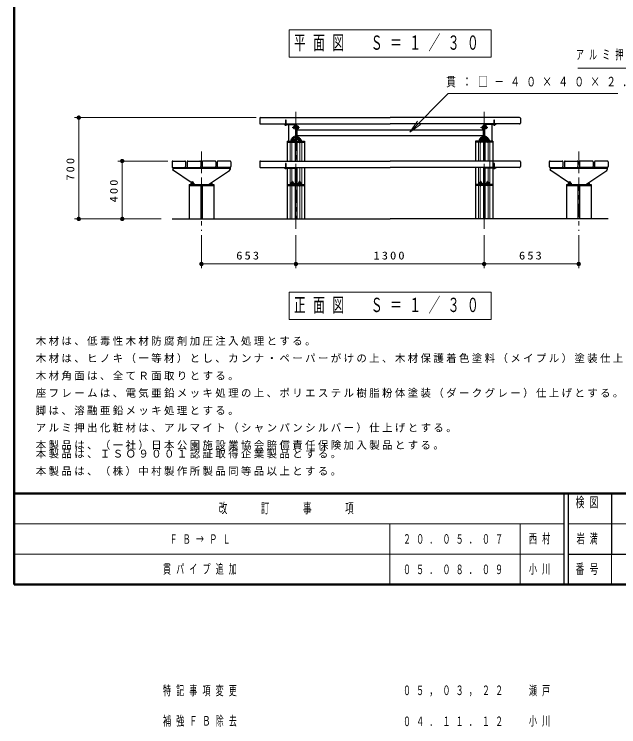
# Model space of a CAD drawing. Units: millimetres on the paper, with parts at other scales. Extents: x -365 to 10, y -38 to 257.
# Drawn here: x -365 to -225.8, y -32.7 to 131.4 of the extents above; entities that cross this region are included whole.
import ezdxf

# ---------------------------------------------------------------- set-up
doc = ezdxf.new("R2010")
doc.units = ezdxf.units.MM
doc.linetypes.add('USER1', pattern=[4.5, 2.5, -2])
doc.linetypes.add('USER2', pattern=[6, 3, -1, 1, -1])
doc.layers.add('LY_1', color=7, linetype='Continuous', lineweight=25)
doc.layers.add('LY_2', color=7, linetype='Continuous', lineweight=13)
doc.styles.add('ＭＳ ゴシック', font='')
doc.styles.get('ＭＳ ゴシック').set_extended_font_data('MS Gothic')

# ---------------------------------------------------------------- blocks, each defined once
blk = doc.blocks.new('filled_dot')
at = {"color": 0, "linetype": 'Continuous', "lineweight": -2, "const_width": 1.25}
blk.add_lwpolyline([(-0.625, 0, 1), (0.625, 0, 1)], format="xyb", close=True, dxfattribs=at)

msp = doc.modelspace()

# ---------------------------------------------------------------- linework, layer by layer
at = {"layer": 'LY_1', "lineweight": 13}
for p, q in [((-255.227, 127.804), (-301.727, 127.804)), ((-301.727, 127.804), (-301.727, 121.504)), ((-255.227, 121.504), (-255.227, 127.804)), ((-301.727, 121.504), (-255.227, 121.504)), ((-309.31, 107.574), (-351.143, 107.574)), ((-350.143, 84.241), (-350.143, 107.574)), ((-273.919, 104.242), (-272.152, 106.717)), ((-273.919, 104.242), (-271.798, 106.363)), ((-271.445, 106.01), (-273.919, 104.242)), ((-301.477, 101.941), (-301.477, 97.574)), ((-301.066, 101.941), (-301.066, 97.574)), ((-299.22, 101.941), (-299.22, 97.574)), ((-298.81, 101.941), (-298.81, 97.574)), ((-258.143, 101.941), (-258.143, 97.574)), ((-257.733, 101.941), (-257.733, 97.574)), ((-255.887, 101.941), (-255.887, 97.574)), ((-255.477, 101.941), (-255.477, 84.241)), ((-255.477, 101.941), (-255.477, 97.574)), ((-329.677, 97.574), (-341.143, 97.574)), ((-340.143, 84.241), (-340.143, 97.574)), ((-301.477, 95.958), (-301.477, 92.141)), ((-301.066, 95.958), (-301.066, 92.743)), ((-299.22, 96.108), (-299.22, 92.743)), ((-298.81, 96.108), (-298.81, 92.141)), ((-258.143, 96.108), (-258.143, 92.141)), ((-257.733, 96.108), (-257.733, 92.743)), ((-255.887, 95.958), (-255.887, 92.743)), ((-255.477, 95.958), (-255.477, 92.141)), ((-301.477, 91.941), (-301.477, 84.241)), ((-301.066, 91.941), (-301.066, 84.241)), ((-299.22, 91.941), (-299.22, 84.241)), ((-298.81, 91.941), (-298.81, 84.241)), ((-258.143, 91.941), (-258.143, 84.241)), ((-257.733, 91.941), (-257.733, 84.241)), ((-255.887, 91.941), (-255.887, 84.241)), ((-255.477, 91.941), (-255.477, 84.241)), ((-331.143, 84.241), (-351.143, 84.241)), ((-331.143, 84.241), (-341.143, 84.241)), ((-321.91, 80.512), (-321.91, 72.86)), ((-300.143, 80.512), (-300.143, 72.86)), ((-256.81, 80.512), (-256.81, 72.86)), ((-235.043, 80.512), (-235.043, 72.86)), ((-300.143, 73.86), (-321.91, 73.86)), ((-256.81, 73.86), (-300.143, 73.86)), ((-235.043, 73.86), (-256.81, 73.86)), ((-255.227, 67.391), (-301.727, 67.391)), ((-301.727, 67.391), (-301.727, 61.091)), ((-255.227, 61.091), (-255.227, 67.391)), ((-301.727, 61.091), (-255.227, 61.091))]:
    msp.add_line(p, q, dxfattribs=at)
at = {"layer": 'LY_1', "linetype": 'USER2', "lineweight": 13}
for p, q in [((-300.143, 108.941), (-300.143, 81.512)), ((-256.81, 108.941), (-256.81, 81.512)), ((-301.009, 105.291), (-299.288, 105.291)), ((-255.944, 105.291), (-257.665, 105.291)), ((-301.009, 102.958), (-299.288, 102.958)), ((-300.977, 102.992), (-300.977, 101.766)), ((-299.31, 102.992), (-299.31, 101.672)), ((-255.944, 102.958), (-257.665, 102.958)), ((-257.643, 102.992), (-257.643, 101.672)), ((-255.977, 102.992), (-255.977, 101.766)), ((-321.91, 99.741), (-321.91, 81.512)), ((-235.043, 99.741), (-235.043, 81.512)), ((-300.977, 92.992), (-300.977, 91.766)), ((-299.31, 92.992), (-299.31, 91.672)), ((-257.643, 92.992), (-257.643, 91.672)), ((-255.977, 92.992), (-255.977, 91.766))]:
    msp.add_line(p, q, dxfattribs=at)
at = {"layer": 'LY_1'}
for p, q in [((-308.477, 107.408), (-308.477, 106.274)), ((-308.31, 107.574), (-278.477, 107.574)), ((-248.643, 107.574), (-278.477, 107.574)), ((-248.477, 107.408), (-248.477, 106.274)), ((-308.31, 106.108), (-278.477, 106.108)), ((-302.81, 106.108), (-302.81, 105.958)), ((-302.81, 105.958), (-300.218, 105.958)), ((-301.885, 105.957), (-301.885, 102.141)), ((-300.718, 105.957), (-300.218, 105.457)), ((-300.218, 105.958), (-300.218, 102.141)), ((-300.068, 105.958), (-300.068, 102.141)), ((-300.068, 105.791), (-299.918, 105.791)), ((-299.918, 105.791), (-299.918, 102.458)), ((-299.885, 105.641), (-299.918, 105.641)), ((-299.885, 105.641), (-299.885, 104.941)), ((-299.652, 105.624), (-299.885, 105.624)), ((-299.652, 105.624), (-299.652, 104.957)), ((-248.643, 106.108), (-278.477, 106.108)), ((-257.302, 105.624), (-257.069, 105.624)), ((-257.302, 105.624), (-257.302, 104.957)), ((-257.069, 105.641), (-257.035, 105.641)), ((-257.069, 105.641), (-257.069, 104.941)), ((-257.035, 105.791), (-257.035, 102.458)), ((-256.885, 105.791), (-257.035, 105.791)), ((-256.885, 105.958), (-256.885, 102.141)), ((-256.735, 105.958), (-256.735, 102.141)), ((-254.143, 105.958), (-256.735, 105.958)), ((-256.235, 105.957), (-256.735, 105.457)), ((-255.069, 105.957), (-255.069, 102.141)), ((-254.143, 106.108), (-254.143, 105.958)), ((-299.885, 104.941), (-299.918, 104.941)), ((-299.918, 104.791), (-257.035, 104.791)), ((-299.918, 103.458), (-257.035, 103.458)), ((-299.652, 104.957), (-299.885, 104.957)), ((-257.302, 104.957), (-257.069, 104.957)), ((-257.069, 104.941), (-257.035, 104.941)), ((-302.143, 102.141), (-298.143, 102.141)), ((-302.143, 102.141), (-302.143, 97.574)), ((-302.143, 101.941), (-298.143, 101.941)), ((-300.218, 102.641), (-300.718, 102.141)), ((-300.31, 101.941), (-300.31, 97.574)), ((-300.068, 102.458), (-299.918, 102.458)), ((-299.977, 101.941), (-299.977, 97.574)), ((-299.885, 103.307), (-299.918, 103.307)), ((-299.885, 102.608), (-299.918, 102.608)), ((-299.885, 102.608), (-299.885, 103.307)), ((-299.652, 103.291), (-299.885, 103.291)), ((-299.652, 102.624), (-299.885, 102.624)), ((-299.66, 102.474), (-299.66, 102.141)), ((-299.66, 102.474), (-298.96, 102.474)), ((-299.66, 102.208), (-298.96, 102.208)), ((-299.652, 102.624), (-299.652, 103.291)), ((-298.96, 102.474), (-298.96, 102.141)), ((-298.143, 102.141), (-298.143, 97.574)), ((-254.81, 102.141), (-258.81, 102.141)), ((-258.81, 102.141), (-258.81, 97.574)), ((-254.81, 101.941), (-258.81, 101.941)), ((-257.993, 102.474), (-257.993, 102.141)), ((-257.293, 102.474), (-257.993, 102.474)), ((-257.293, 102.208), (-257.993, 102.208)), ((-257.302, 102.624), (-257.302, 103.291)), ((-257.302, 103.291), (-257.069, 103.291)), ((-257.302, 102.624), (-257.069, 102.624)), ((-257.293, 102.474), (-257.293, 102.141)), ((-257.069, 102.608), (-257.069, 103.307)), ((-257.069, 103.307), (-257.035, 103.307)), ((-257.069, 102.608), (-257.035, 102.608)), ((-256.885, 102.458), (-257.035, 102.458)), ((-256.977, 101.941), (-256.977, 97.574)), ((-256.735, 102.641), (-256.235, 102.141)), ((-256.643, 101.941), (-256.643, 97.574)), ((-256.327, 102.474), (-256.327, 102.141)), ((-255.627, 102.474), (-256.327, 102.474)), ((-255.627, 102.208), (-256.327, 102.208)), ((-255.627, 102.474), (-255.627, 102.141)), ((-254.81, 102.141), (-254.81, 84.241)), ((-254.81, 102.141), (-254.81, 97.574)), ((-328.677, 97.407), (-328.677, 96.274)), ((-328.51, 97.574), (-325.71, 97.574)), ((-325.543, 97.407), (-325.543, 96.274)), ((-325.21, 97.407), (-325.21, 96.274)), ((-325.043, 97.574), (-322.243, 97.574)), ((-322.077, 97.407), (-322.077, 96.274)), ((-321.743, 97.407), (-321.743, 96.274)), ((-318.777, 97.574), (-321.577, 97.574)), ((-318.61, 97.407), (-318.61, 96.274)), ((-318.277, 97.407), (-318.277, 96.274)), ((-315.31, 97.574), (-318.11, 97.574)), ((-315.143, 97.407), (-315.143, 96.274)), ((-308.477, 97.408), (-308.477, 96.274)), ((-308.31, 97.574), (-278.477, 97.574)), ((-248.643, 97.574), (-278.477, 97.574)), ((-248.477, 97.408), (-248.477, 96.274)), ((-241.81, 97.407), (-241.81, 96.274)), ((-241.643, 97.574), (-238.843, 97.574)), ((-238.677, 97.407), (-238.677, 96.274)), ((-238.343, 97.407), (-238.343, 96.274)), ((-238.177, 97.574), (-235.377, 97.574)), ((-235.21, 97.407), (-235.21, 96.274)), ((-234.877, 97.407), (-234.877, 96.274)), ((-231.91, 97.574), (-234.71, 97.574)), ((-231.743, 97.407), (-231.743, 96.274)), ((-231.41, 97.407), (-231.41, 96.274)), ((-228.443, 97.574), (-231.243, 97.574)), ((-228.277, 97.407), (-228.277, 96.274)), ((-328.51, 96.107), (-325.71, 96.107)), ((-328.493, 96.107), (-328.493, 95.624)), ((-328.493, 96.107), (-315.243, 96.107)), ((-328.493, 95.957), (-315.327, 95.957)), ((-328.355, 95.364), (-328.493, 95.624)), ((-324.25, 92.595), (-328.355, 95.364)), ((-325.043, 96.107), (-322.243, 96.107)), ((-318.777, 96.107), (-321.577, 96.107)), ((-320.243, 92.141), (-315.465, 95.364)), ((-315.31, 96.107), (-318.11, 96.107)), ((-315.465, 95.364), (-315.327, 95.624)), ((-315.327, 96.107), (-315.327, 95.624)), ((-308.31, 96.108), (-278.477, 96.108)), ((-302.81, 96.108), (-302.81, 95.958)), ((-302.81, 95.958), (-300.218, 95.958)), ((-302.143, 95.958), (-302.143, 84.241)), ((-300.31, 95.958), (-300.31, 92.141)), ((-300.218, 95.958), (-300.218, 92.141)), ((-300.068, 95.958), (-300.068, 92.141)), ((-299.977, 96.108), (-299.977, 92.141)), ((-298.143, 96.108), (-298.143, 84.241)), ((-248.643, 96.108), (-278.477, 96.108)), ((-258.81, 96.108), (-258.81, 84.241)), ((-256.977, 96.108), (-256.977, 92.141)), ((-256.885, 95.958), (-256.885, 92.141)), ((-256.735, 95.958), (-256.735, 92.141)), ((-254.143, 95.958), (-256.735, 95.958)), ((-256.643, 95.958), (-256.643, 92.141)), ((-254.81, 95.958), (-254.81, 84.241)), ((-254.143, 96.108), (-254.143, 95.958)), ((-241.643, 96.107), (-238.843, 96.107)), ((-241.627, 96.107), (-241.627, 95.624)), ((-241.627, 96.107), (-228.377, 96.107)), ((-241.627, 95.957), (-228.46, 95.957)), ((-241.488, 95.364), (-241.627, 95.624)), ((-237.383, 92.595), (-241.488, 95.364)), ((-238.177, 96.107), (-235.377, 96.107)), ((-231.91, 96.107), (-234.71, 96.107)), ((-233.377, 92.141), (-228.598, 95.364)), ((-228.443, 96.107), (-231.243, 96.107)), ((-228.598, 95.364), (-228.46, 95.624)), ((-228.46, 96.107), (-228.46, 95.624)), ((-324.743, 92.141), (-324.743, 84.241)), ((-324.743, 92.141), (-319.077, 92.141)), ((-324.743, 91.941), (-319.077, 91.941)), ((-324.343, 92.474), (-323.643, 92.474)), ((-324.343, 92.474), (-324.343, 92.141)), ((-324.343, 92.207), (-323.643, 92.207)), ((-323.643, 92.474), (-323.643, 92.141)), ((-322.077, 91.941), (-322.077, 84.241)), ((-321.71, 91.941), (-321.71, 84.241)), ((-320.177, 92.186), (-320.177, 92.141)), ((-319.477, 92.207), (-320.144, 92.207)), ((-319.477, 92.474), (-319.749, 92.474)), ((-319.477, 92.474), (-319.477, 92.141)), ((-319.077, 92.141), (-319.077, 84.241)), ((-302.143, 92.141), (-298.143, 92.141)), ((-302.143, 91.941), (-298.143, 91.941)), ((-301.327, 92.474), (-300.627, 92.474)), ((-301.327, 92.474), (-301.327, 92.141)), ((-301.327, 92.208), (-300.627, 92.208)), ((-300.627, 92.474), (-300.627, 92.141)), ((-300.31, 91.941), (-300.31, 84.241)), ((-299.977, 91.941), (-299.977, 84.241)), ((-299.66, 92.474), (-299.66, 92.141)), ((-299.66, 92.474), (-298.96, 92.474)), ((-299.66, 92.208), (-298.96, 92.208)), ((-298.96, 92.474), (-298.96, 92.141)), ((-254.81, 92.141), (-258.81, 92.141)), ((-254.81, 91.941), (-258.81, 91.941)), ((-257.993, 92.474), (-257.993, 92.141)), ((-257.293, 92.474), (-257.993, 92.474)), ((-257.293, 92.208), (-257.993, 92.208)), ((-257.293, 92.474), (-257.293, 92.141)), ((-256.977, 91.941), (-256.977, 84.241)), ((-256.643, 91.941), (-256.643, 84.241)), ((-255.627, 92.474), (-256.327, 92.474)), ((-256.327, 92.474), (-256.327, 92.141)), ((-255.627, 92.208), (-256.327, 92.208)), ((-255.627, 92.474), (-255.627, 92.141)), ((-237.877, 92.141), (-237.877, 84.241)), ((-237.877, 92.141), (-232.21, 92.141)), ((-237.877, 91.941), (-232.21, 91.941)), ((-237.477, 92.474), (-236.777, 92.474)), ((-237.477, 92.474), (-237.477, 92.141)), ((-237.477, 92.207), (-236.777, 92.207)), ((-236.777, 92.474), (-236.777, 92.141)), ((-235.21, 91.941), (-235.21, 84.241)), ((-234.843, 91.941), (-234.843, 84.241)), ((-233.31, 92.186), (-233.31, 92.141)), ((-232.61, 92.207), (-233.278, 92.207)), ((-232.61, 92.474), (-232.882, 92.474)), ((-232.61, 92.474), (-232.61, 92.141)), ((-232.21, 92.141), (-232.21, 84.241)), ((-328.677, 84.241), (-278.477, 84.241)), ((-228.277, 84.241), (-278.477, 84.241))]:
    msp.add_line(p, q, dxfattribs=at)
at = {"layer": 'LY_1', "linetype": 'USER1', "lineweight": 13}
for p, q in [((-302.477, 107.124), (-302.56, 106.948)), ((-302.56, 106.948), (-302.56, 105.958)), ((-302.477, 107.124), (-302.393, 106.948)), ((-302.393, 106.948), (-302.393, 105.958)), ((-254.477, 107.124), (-254.56, 106.948)), ((-254.56, 106.948), (-254.56, 105.958)), ((-254.477, 107.124), (-254.393, 106.948)), ((-254.393, 106.948), (-254.393, 105.958)), ((-300.518, 105.624), (-300.252, 105.624)), ((-300.518, 105.624), (-300.518, 104.957)), ((-300.252, 105.641), (-300.218, 105.641)), ((-300.252, 105.641), (-300.252, 104.941)), ((-256.702, 105.641), (-256.735, 105.641)), ((-256.702, 105.641), (-256.702, 104.941)), ((-256.435, 105.624), (-256.702, 105.624)), ((-256.435, 105.624), (-256.435, 104.957)), ((-300.518, 104.957), (-300.252, 104.957)), ((-300.252, 104.941), (-300.218, 104.941)), ((-256.702, 104.941), (-256.735, 104.941)), ((-256.435, 104.957), (-256.702, 104.957)), ((-301.327, 102.474), (-301.327, 102.141)), ((-301.327, 102.474), (-300.627, 102.474)), ((-301.327, 102.208), (-300.627, 102.208)), ((-300.627, 102.474), (-300.627, 102.141)), ((-300.518, 103.291), (-300.252, 103.291)), ((-300.518, 102.624), (-300.518, 103.291)), ((-300.518, 102.624), (-300.252, 102.624)), ((-300.252, 103.307), (-300.218, 103.307)), ((-300.252, 102.608), (-300.252, 103.307)), ((-300.252, 102.608), (-300.218, 102.608)), ((-256.702, 103.307), (-256.735, 103.307)), ((-256.702, 102.608), (-256.735, 102.608)), ((-256.702, 102.608), (-256.702, 103.307)), ((-256.435, 103.291), (-256.702, 103.291)), ((-256.435, 102.624), (-256.702, 102.624)), ((-256.435, 102.624), (-256.435, 103.291)), ((-302.477, 97.124), (-302.56, 96.948)), ((-302.56, 96.948), (-302.56, 95.958)), ((-302.477, 97.124), (-302.393, 96.948)), ((-302.393, 96.948), (-302.393, 95.958)), ((-254.477, 97.124), (-254.56, 96.948)), ((-254.56, 96.948), (-254.56, 95.958)), ((-254.477, 97.124), (-254.393, 96.948)), ((-254.393, 96.948), (-254.393, 95.958))]:
    msp.add_line(p, q, dxfattribs=at)
at = {"layer": 'LY_1', "lineweight": 13}
for points in [[(-191.082, 98.886), (-211.173, 118.977), (-235.264, 118.977)], [(-273.919, 104.242), (-265.07, 113.091), (-226.07, 113.091)]]:
    msp.add_lwpolyline(points, dxfattribs=at)
at = {"layer": 'LY_1'}
for centre, radius, start, end in [((-308.31, 107.408), 0.167, 90, 180), ((-248.643, 107.408), 0.167, 360, 90), ((-308.31, 106.274), 0.167, 179.99999, 270), ((-302.477, 106.065), 0.229, 208.07248, 331.92752), ((-300.218, 105.958), 0.15, 0, 90), ((-256.735, 105.958), 0.15, 90, 180), ((-254.477, 106.065), 0.229, 208.07248, 331.92752), ((-248.643, 106.274), 0.167, 270, 0.00001), ((-299.31, 102.474), 0.283, 0, 180), ((-257.643, 102.474), 0.283, 360, 180), ((-255.977, 102.474), 0.283, 360, 180), ((-328.51, 97.407), 0.167, 90, 180), ((-325.71, 97.407), 0.167, 0, 90), ((-325.043, 97.407), 0.167, 90, 180), ((-322.243, 97.407), 0.167, 0, 90), ((-321.577, 97.407), 0.167, 90, 180), ((-318.777, 97.407), 0.167, 360, 90), ((-318.11, 97.407), 0.167, 90, 180), ((-315.31, 97.407), 0.167, 360, 90), ((-308.31, 97.408), 0.167, 90, 180), ((-248.643, 97.408), 0.167, 360, 90), ((-241.643, 97.407), 0.167, 90, 180), ((-238.843, 97.407), 0.167, 0, 90), ((-238.177, 97.407), 0.167, 90, 180), ((-235.377, 97.407), 0.167, 0, 90), ((-234.71, 97.407), 0.167, 90, 180), ((-231.91, 97.407), 0.167, 360, 90), ((-231.243, 97.407), 0.167, 90, 180), ((-228.443, 97.407), 0.167, 360, 90), ((-328.51, 96.274), 0.167, 179.99999, 270), ((-325.71, 96.274), 0.167, 270, 0), ((-325.043, 96.274), 0.167, 179.99999, 270), ((-322.243, 96.274), 0.167, 270, 0), ((-321.577, 96.274), 0.167, 180, 270), ((-318.777, 96.274), 0.167, 270, 0.00001), ((-318.11, 96.274), 0.167, 180, 270), ((-315.31, 96.274), 0.167, 270, 0.00001), ((-308.31, 96.274), 0.167, 179.99999, 270), ((-302.477, 96.065), 0.229, 208.07248, 331.92752), ((-300.218, 95.958), 0.15, 0, 90), ((-256.735, 95.958), 0.15, 90, 180), ((-254.477, 96.065), 0.229, 208.07248, 331.92752), ((-248.643, 96.274), 0.167, 270, 0.00001), ((-241.643, 96.274), 0.167, 179.99999, 270), ((-238.843, 96.274), 0.167, 270, 0), ((-238.177, 96.274), 0.167, 179.99999, 270), ((-235.377, 96.274), 0.167, 270, 0), ((-234.71, 96.274), 0.167, 180, 270), ((-231.91, 96.274), 0.167, 270, 0.00001), ((-231.243, 96.274), 0.167, 180, 270), ((-228.443, 96.274), 0.167, 270, 0.00001), ((-323.993, 92.474), 0.283, 359.99999, 179.99999), ((-319.827, 92.474), 0.283, 0.00001, 25.20722), ((-300.977, 92.474), 0.283, 0, 180), ((-299.31, 92.474), 0.283, 0, 180), ((-257.643, 92.474), 0.283, 360, 180), ((-255.977, 92.474), 0.283, 360, 180), ((-237.127, 92.474), 0.283, 359.99999, 179.99999), ((-232.96, 92.474), 0.283, 0.00001, 25.20722)]:
    msp.add_arc(centre, radius, start, end, dxfattribs=at)
at = {"layer": 'LY_1', "linetype": 'USER1', "lineweight": 13}
for centre, start, end in [((-300.518, 105.291), 89.99999, 270), ((-256.435, 105.291), 270, 90), ((-300.977, 102.474), 0, 180), ((-300.518, 102.957), 89.99999, 270), ((-256.435, 102.957), 270, 90)]:
    msp.add_arc(centre, 0.283, start, end, dxfattribs=at)
at = {"layer": 'LY_2', "lineweight": 50}
for p, q in [((-365, 257), (-365, 0)), ((-365, 21), (0, 21)), ((-365, 0), (0, 0))]:
    msp.add_line(p, q, dxfattribs=at)
at = {"layer": 'LY_2', "color": 211, "lineweight": 25}
for p, q in [((-238.5, 21), (-238.5, 0)), ((-237.5, 21), (-237.5, 0)), ((-227.5, 21), (-227.5, 7)), ((-237.5, 7), (0, 7))]:
    msp.add_line(p, q, dxfattribs=at)
at = {"layer": 'LY_2'}
for p, q in [((-365, 14), (-238.5, 14)), ((-278.5, 14), (-278.5, 0)), ((-248.5, 14), (-248.5, 0)), ((-237.5, 14), (-182.5, 14)), ((-365, 7), (-238.5, 7)), ((-227.5, 7), (-227.5, 0))]:
    msp.add_line(p, q, dxfattribs=at)

# ---------------------------------------------------------------- block references
at = {"layer": 'LY_1', "lineweight": 13, "xscale": 0.4, "yscale": 0.4}
for p, rotation in [((-350.143, 107.574), 270), ((-340.143, 97.574), 270), ((-350.143, 84.241), 90), ((-340.143, 84.241), 90), ((-300.143, 73.86), 180), ((-256.81, 73.86), 180), ((-235.043, 73.86), 180)]:
    msp.add_blockref('filled_dot', p, dxfattribs=dict(at, rotation=rotation))
msp.add_blockref('filled_dot', (-321.91, 73.86), dxfattribs=at)

# ---------------------------------------------------------------- texts
at = {"layer": 'LY_1', "style": 'ＭＳ ゴシック'}
for s, insert, char_height, attachment_point in [('\\T1.64;\\W0.6;平面図\u3000Ｓ＝１／３０', (-278.477, 124.654), 3.299, 5), ('\\T1.64;\\W0.6;アルミ押出化粧材', (-235.68, 121.977), 2.199, 4), ('\\T1.64;\\W0.75;貫：□－４０×４０×２．３', (-265.57, 115.741), 2.199, 4), ('\\T1.33;\\W1.15;653', (-311.027, 74.86), 1.833, 8), ('\\T1.33;\\W1.15;1300', (-278.477, 74.86), 1.833, 8), ('\\T1.33;\\W1.15;653', (-245.927, 74.86), 1.833, 8), ('\\T1.64;\\W0.6;正面図\u3000Ｓ＝１／３０', (-278.477, 64.241), 3.299, 5), ('\\T1.23;木材は、低毒性木材防腐剤加圧注入処理とする。', (-360.045, 55.026), 1.76, 7), ('\\T1.23;木材は、ヒノキ（一等材）とし、カンナ・ペーパーがけの上、木材保護着色塗料（メイプル）塗装仕上げとする。', (-360.045, 51.026), 1.76, 7), ('\\T1.23;木材角面は、全てＲ面取りとする。', (-360.045, 47.026), 1.76, 7), ('\\T1.23;座フレームは、電気亜鉛メッキ処理の上、ポリエステル樹脂粉体塗装（ダークグレー）仕上げとする。', (-360.045, 43.026), 1.76, 7), ('\\T1.23;脚は、溶融亜鉛メッキ処理とする。', (-360.045, 39.026), 1.76, 7), ('\\T1.23;アルミ押出化粧材は、アルマイト（シャンパンシルバー）仕上げとする。', (-360.045, 35.026), 1.76, 7), ('\\T1.23;本製品は、（一社）日本公園施設業協会賠償責任保険加入製品とする。', (-360.045, 31.026), 1.76, 7), ('\\T1.23;本製品は、ＩＳＯ９００１認証取得企業製品とする。', (-360.045, 31.026), 1.76, 1), ('\\T1.23;本製品は、（株）中村製作所製品同等品以上とする。', (-360.045, 27.026), 1.76, 1), ('\\T1.64;\\W0.6;ＦＢ→ＰＬ', (-329.25, 10.5), 2.199, 4), ('\\T1.64;\\W0.6;２０．０５．０７', (-275.5, 10.5), 2.199, 4), ('\\T1.64;\\W0.6;西村', (-246.5, 10.5), 2.199, 4), ('\\T1.64;\\W0.6;岩満', (-232.5, 10.5), 2.199, 5), ('\\T1.64;\\W0.6;貫パイプ追加', (-330.75, 3.5), 2.199, 4), ('\\T1.64;\\W0.6;小川', (-246.5, 3.5), 2.199, 4), ('\\T1.64;\\W0.6;０５．０８．０９', (-275.5, 3.5), 2.199, 4), ('\\T1.64;\\W0.6;特記事項変更', (-330.75, -24.5), 2.199, 4), ('\\T1.64;\\W0.6;瀬戸', (-246.5, -24.5), 2.199, 4), ('\\T1.64;\\W0.6;０５，０３，２２', (-275.5, -24.5), 2.199, 4), ('\\T1.64;\\W0.6;補強ＦＢ除去', (-330.75, -31.5), 2.199, 4), ('\\T1.64;\\W0.6;０４．１１．１２', (-275.5, -31.5), 2.199, 4), ('\\T1.64;\\W0.6;小川', (-246.5, -31.5), 2.199, 4)]:
    msp.add_mtext(s, dxfattribs=dict(at, insert=insert, char_height=char_height, attachment_point=attachment_point))
at = {"layer": 'LY_1', "char_height": 1.833, "attachment_point": 8, "rotation": 90, "style": 'ＭＳ ゴシック'}
for s, insert in [('\\T1.33;\\W1.15;700', (-351.143, 95.908)), ('\\T1.33;\\W1.15;400', (-341.143, 90.908))]:
    msp.add_mtext(s, dxfattribs=dict(at, insert=insert))
at = {"layer": 'LY_2', "color": 4, "char_height": 2.346, "style": 'ＭＳ ゴシック'}
for s, insert, attachment_point in [('\\T1.64;\\W0.6;検図', (-232.5, 20.167), 2), ('\\T1.64;\\W0.6;改\u3000\u3000訂\u3000\u3000事\u3000\u3000項', (-301.75, 17.5), 5), ('\\T1.64;\\W0.6;番号', (-232.5, 3.5), 5)]:
    msp.add_mtext(s, dxfattribs=dict(at, insert=insert, attachment_point=attachment_point))

doc.saveas('drawing.dxf')
